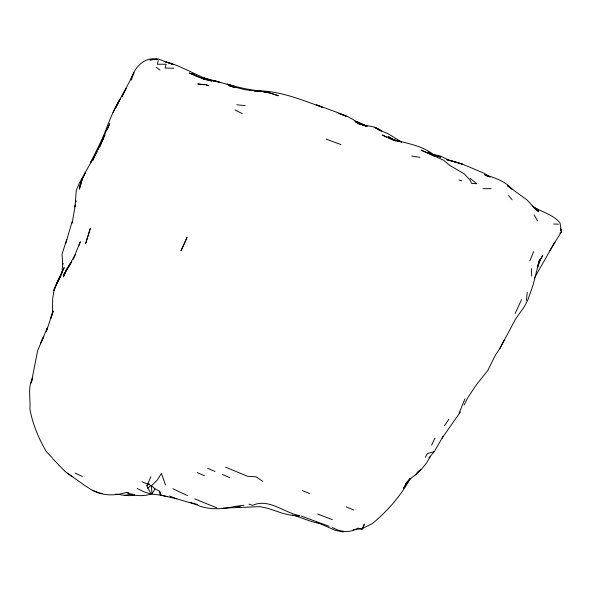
<?xml version="1.0" encoding="UTF-8"?>
<svg xmlns="http://www.w3.org/2000/svg" width="591" height="591" viewBox="0 0 591 591"><rect width="100%" height="100%" fill="white"/><g stroke="black" fill="none" stroke-linecap="round" stroke-linejoin="round"><path stroke-width="0.89" d="M72.168 223.28L75.234 205.062L75.035 206.916L76.254 190.45L79.305 183.262L94.56 155.832L90.593 162.628L104.747 133.729L92.528 160.782L97.301 151.399M46.268 331.743L53.116 311.088L50.833 318.187L52.392 313.37L52.688 298.521L54.269 288.77L64.212 267.553L57.43 281.634L53.951 290.573L57.43 281.634M66.857 239.325L61.989 254.226L62.749 264.214L61.907 273.123L60.341 277.164M526.433 300.42L527.238 292.272M75.685 202.454L75.944 200.667L75.648 202.403M537.832 267.45L539.531 259.685L533.245 284.411L528.14 299.209L524.601 306.19L515.463 319.251L499.875 348.483L495.457 355.08L487.664 370.66L476.376 384.748L467.592 397.972L464.112 404.968M158.196 60.592L157.339 64.234L166.093 64.234L165.162 68.039L173.835 68.231M81.913 179.767L85.303 172.727L81.913 179.767L79.423 189.135L82.511 178.083L79.224 187.111M65.727 243.507L72.087 221.736M46.549 330.79L47.531 327.266L37.602 350.781L31.264 383.034L32.512 377.959C27.533 387.726 30.747 398.541 29.89 408.876C32.52 423.858 38.637 438.419 46.261 451.546L52.2 457.759M52.392 313.37L53.116 311.088M538.231 265.684L540.728 258.26L538.704 263.01L542.767 255.253L539.457 261.385M537.529 266.275L538.371 263.8M78.537 246.55L80.31 241.689L74.4 256.139L66.495 269.924L70.802 263.091L65.852 270.885L63.444 276.928L66.628 269.791L63.473 275L71.806 261.584M361.832 529.455L362.844 528.251L364.396 524.062L361.832 529.455L357.991 528.11C349.828 533.333 340.593 531.966 332.423 527.564M464.969 398.785L459.081 413.249M98.047 149.826C105.361 132.812 110.273 114.617 120.453 98.985M146.989 485.499L150.897 476.811M533.651 251.574L529.832 260.875M107.06 130.094L109.682 123.726L105.523 132.377L99.702 146.871L103.218 138.87L100.536 143.945L103.706 138.154M104.038 137.348L105.035 134.947M40.58 343.563L43.741 336.427L41.052 342.485M521.55 299.659L515.123 313.437M131.261 79.881L131.97 78.315M113.021 112.785L116.294 105.597M59.455 277.888L56.226 284.995L60.607 276.44M431.666 445.104L434.887 438.167M73.195 259.294L75.471 254.61M169.565 495.967C179.332 500.503 189.984 501.929 199.802 506.11C211.164 509.885 223.154 509.228 234.634 506.465L243.987 505.216M503.466 341.524L504.278 339.936L499.875 348.483M425.298 457.294L427.367 453.563L434.274 451.627L443.176 436.254L442.142 438.012L460.455 411.897M167.342 496.58L160.242 495.066L151.917 494.113L154.938 488.801L151.481 485.817L142.017 481.754M549.866 250.54L554.816 242.229L534.449 277.992M116.434 105.375L119.448 100.3L115.873 107.459C121.406 95.609 128.432 84.543 134.031 72.774L130.796 79.881C134.076 68.179 143.894 56.367 157.25 59.196L149.937 59.942L158.144 58.974L173.126 64.545L164.919 61.597C180.543 65.483 194.158 74.333 209.125 79.955L202.285 77.487L218.264 81.721L213.654 80.738C230.246 84.757 246.432 90.438 263.712 91.058C284.131 92.521 303.227 100.44 322.309 107.259M430.381 456.511L426.325 463.263L421.206 469.557L417.039 472.859L418.893 471.02M533.584 207.544C542.686 211.874 553.324 214.961 559.995 222.851L561.45 231.968L553.907 243.78M407.192 482.212L403.498 488.181L409.969 478.74M62.749 264.214L63.178 263.527M410.213 478.688C400.572 496.026 387.497 511.222 372.131 523.744L362.844 528.251M444.395 425.867L448.857 419.292M409.881 478.754L405.404 484.384C409.164 477.979 416.64 475.445 420.748 469.313M429 457.855L434.274 451.627M415.296 474.95L416.419 474.063M559.78 233.194L561.45 231.968L560.911 229.796M147.543 488.129L151.311 485.507M134.741 494.955C128.506 496.603 121.909 494.815 115.696 494.002M149.39 484.022L147.676 483.807L146.864 485.95L151.067 494.135C142.919 496.433 134.068 496.329 126.415 492.429C115.09 495.901 103.1 496.034 92.366 490.279M124.273 495.413L132.192 493.95M353.078 529.735L361.537 528.635M176.857 498.782L160.242 495.066L159.607 491.247L154.938 488.801M223.206 508.112L260.055 506.642L268.019 508.393L283.215 513.505L291.178 515.256L299.593 516.002M482.973 188.655L491.21 188.684M553.641 224.004L558.451 224.188M476.501 183.698L471.729 183.491L470.089 180.189L464.216 173.835L449.744 165.377L443.376 160.117L421.139 150.158L428.209 153.187M249.513 90.379L254.765 90.696M256.56 90.815L261.34 91.14M236.814 104.777L245.176 105.641M204.353 84.772L197.726 83.944L206.193 84.764L208.593 85.592L206.015 84.978M234.664 506.472L241.054 507.277L234.671 506.457M269.562 92.322L245.235 89.78L229.544 85.761L235.654 87.667M411.794 156.024L419.957 157.317M126.415 492.429L128.927 492.828M102.753 493.515L99.125 492.938L91.723 489.961L84.934 485.617L65.084 471.463L52.636 458.535M431.711 154.118L440.731 157.206L433.794 154.709M432.922 154.399L440.458 156.068L448.089 159.762L462.354 164.091L484.354 173.377L490.168 177.204M170.91 497.29L172.698 497.629M343.275 532.033L335.289 530.341L316.621 522.156M202.58 78.588L219.32 82.031L210.551 80.31M203.932 79.105L206.85 79.755L203.467 78.876L211.792 81.07L204.006 78.928L189.186 72.989L196.131 75.921L192.238 73.483L195.835 75.892L203.208 78.943M321.541 523.774C311.331 522.407 302.23 517.679 292.434 515.02M356.491 122.396C364.366 126.976 374.657 124.598 381.66 131.239L375.1 127.641L381.129 130.692L379.444 130.183M377.937 129.54L387.785 133.573L401.496 141.943M394.153 140.185L388.08 136.418L395.586 140.924L388.376 137.496L396.199 140.769L391.493 139.35L399.065 141.426M197.778 504.544L190.051 502.372M391.493 139.35L401.592 142.143M432.051 154.414L433.816 154.901C418.916 142.645 398.799 143.583 382.355 134.962L386.647 137.267M358.826 123.689L366.945 126.444L358.826 123.689L364.979 125.491M488.587 176.51L484.576 174.626C494.512 177.714 504.958 180.979 512.02 189.142L507.425 185.67L527.172 200.054L533.075 206.68L538.578 211.77L532.299 205.986L538.475 210.248L533.895 207.485L537.921 209.724L535.505 208.616M234.095 86.323L227.136 84.099L234.782 86.552M151.067 494.135L144.411 492.007L137.097 488.484M354.748 121.015L365.179 125.491M459.022 179.974L461.711 180.861M235.728 87.667L228.525 85.281L233.282 87.165M299.814 515.625C283.843 512.899 269.156 497.888 252.556 505.379L248.951 504.116M340.948 144.581L326.254 139.166M301.151 516.083L329.202 526.293M216.757 507.817L194.749 498.9M317.722 514.03L332.408 519.674M363.82 124.996L365.615 125.728M357.223 122.455L358.929 123.113M361.337 124.044L364.049 125.085L357.289 121.835L366.93 126.326M225.614 467.193L247.622 476.287L256.051 476.841L262.766 481.347M388.812 138.294L390.821 139.084M355.088 121.768L358.316 123.054L355.885 121.835M322.294 107.259L316.407 104.866L338.961 113.051L346.26 116.264L338.909 113.524C346.481 115.437 353.337 119.227 359.505 123.933M346.245 506.923L353.581 509.937M428.468 153.239L428.896 153.416M207.722 468.331L215.058 471.411M302.178 490.449L309.507 493.551M197.165 472.549L204.486 475.74M534.227 207.988L537.3 209.354L534.885 208.246M222.393 474.396L229.714 477.691M187.428 495.561L172.794 488.727M75.138 473.14L82.459 476.523M485.226 174.943L488.513 176.48M429.007 153.571L434.614 156.231M235.026 110.015L242.332 113.649M484.576 174.626L488.491 176.583M485.765 174.966L487.294 175.867M434.673 156.15L427.987 151.931L432.413 155.041M67.633 473.369L72.058 476.582M156.26 67.308L159.991 70.078M470.126 178.371L476.671 183.675M508.511 195.399L512.146 199.817M534.153 214.902L537.574 220.982M159.607 491.247L161.07 494.992M165.487 484.945L161.424 473.413L157.428 479.877L151.481 485.817L151.917 494.113M560.563 228.569L561.45 231.968M531.479 268.602L531.708 276.041M90.342 228.274L85.747 243.293L90.342 228.274M187.022 237.442L181.023 250.776L187.022 237.442M126.193 88.34L122.101 96.363L126.193 88.34M262.796 91.42L254.337 90.778L261.976 91.479L269.998 93.097L278.339 95.757L270.759 93.171L262.796 91.42M454.642 161.668L446.766 159.725L462.288 164.113L454.642 161.668"/></g></svg>
